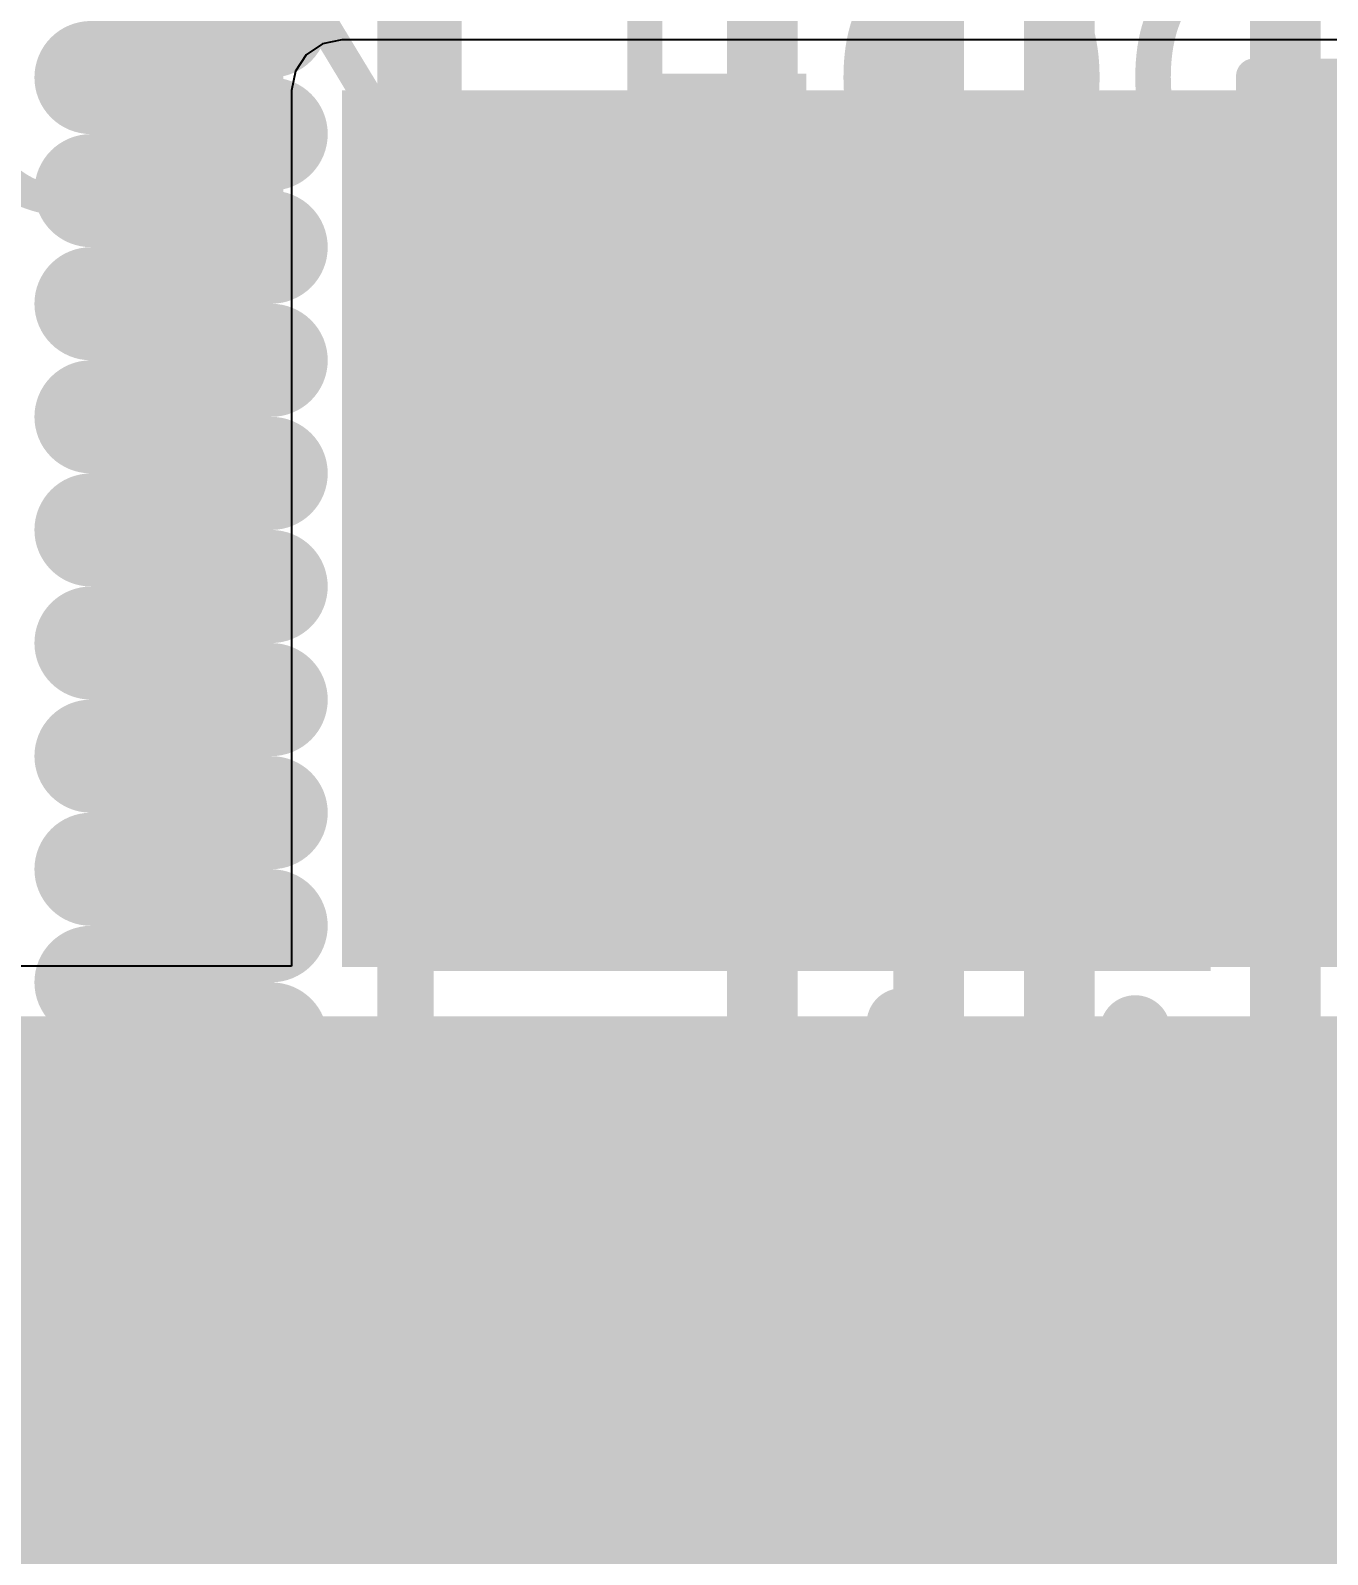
# Model space of a CAD drawing. Header units: millimetres. Extents: x -0.43 to 2.06, y -0.4 to 2.49.
# Drawn here: x 0.8464 to 1.03, y 0.9902 to 1.2058 of the extents above; entities that cross this region are included whole.
import ezdxf

# ---------------------------------------------------------------- set-up
doc = ezdxf.new("R2010")
doc.units = ezdxf.units.MM
doc.header["$MEASUREMENT"] = 0
for name, color, linetype in [('BottomLayer', 5, 'Continuous'), ('BottomOverlay', 54, 'Continuous'), ('TopLayer', 1, 'Continuous'), ('TopOverlay', 2, 'Continuous'), ('TopPaste', 8, 'Continuous'), ('TopSolder', 216, 'Continuous')]:
    doc.layers.add(name, color=color, linetype=linetype)
doc.styles.add('Arial', font='', dxfattribs={"height": 0.2})
doc.styles.get('Arial').set_extended_font_data('Arial')

# ---------------------------------------------------------------- blocks, each defined once
blk = doc.blocks.new('CASE_E_13')
at = {"layer": 'TopLayer'}
blk.add_hatch(color=1, dxfattribs=at).paths.add_polyline_path([(-0.05492, 0.05059), (0.05492, 0.05059), (0.05492, -0.05059), (-0.05492, -0.05059)])
at = {"layer": 'TopPaste'}
blk.add_hatch(color=8, dxfattribs=at).paths.add_polyline_path([(-0.05492, 0.05059), (0.05492, 0.05059), (0.05492, -0.05059), (-0.05492, -0.05059)])
at = {"layer": 'TopSolder'}
blk.add_hatch(color=216, dxfattribs=at).paths.add_polyline_path([(-0.05892, 0.05459), (0.05892, 0.05459), (0.05892, -0.05459), (-0.05892, -0.05459)])
at = {"layer": 'TopOverlay', "const_width": 0.01}
for points in [[(-0.04823, 0.092), (-0.04823, 0.063)], [(0.27677, 0.091), (-0.01523, 0.091)], [(-0.01523, 0.091), (-0.01523, 0.062)], [(-0.03123, 0.077), (-0.06423, 0.077)], [(-0.01523, -0.062), (-0.01523, -0.091)]]:
    blk.add_lwpolyline(points, dxfattribs=at)
at = {"layer": 'TopOverlay', "const_width": 0.005}
for points in [[(-0.05073, 0.092, 1), (-0.04573, 0.092, 1)], [(-0.01773, 0.091, 1), (-0.01273, 0.091, 1)], [(-0.01773, 0.091, 1), (-0.01273, 0.091, 1)], [(-0.06673, 0.077, 1), (-0.06173, 0.077, 1)], [(-0.03373, 0.077, 1), (-0.02873, 0.077, 1)], [(-0.05073, 0.063, 1), (-0.04573, 0.063, 1)], [(-0.01773, 0.062, 1), (-0.01273, 0.062, 1)], [(-0.01773, -0.062, 1), (-0.01273, -0.062, 1)]]:
    blk.add_lwpolyline(points, format="xyb", close=True, dxfattribs=at)
blk = doc.blocks.new('RES_0603_38')
at = {"layer": 'TopLayer'}
for points in [[(-0.015, 0.0175), (-0.015, -0.0175), (-0.045, -0.0175), (-0.045, 0.0175)], [(0.045, 0.0175), (0.045, -0.0175), (0.015, -0.0175), (0.015, 0.0175)]]:
    blk.add_hatch(color=1, dxfattribs=at).paths.add_polyline_path(points)
at = {"layer": 'TopPaste'}
for points in [[(-0.015, 0.0175), (-0.015, -0.0175), (-0.045, -0.0175), (-0.045, 0.0175)], [(0.045, 0.0175), (0.045, -0.0175), (0.015, -0.0175), (0.015, 0.0175)]]:
    blk.add_hatch(color=8, dxfattribs=at).paths.add_polyline_path(points)
at = {"layer": 'TopSolder'}
for points in [[(-0.011, 0.0215), (-0.011, -0.0215), (-0.049, -0.0215), (-0.049, 0.0215)], [(0.049, 0.0215), (0.049, -0.0215), (0.011, -0.0215), (0.011, 0.0215)]]:
    blk.add_hatch(color=216, dxfattribs=at).paths.add_polyline_path(points)
at = {"layer": 'TopOverlay', "const_width": 0.005}
for points in [[(0.048, 0.021), (-0.048, 0.021)], [(-0.048, 0.021), (-0.048, -0.021)], [(0.048, 0.021), (0.048, -0.021)], [(0.048, -0.021), (-0.048, -0.021)]]:
    blk.add_lwpolyline(points, dxfattribs=at)
at = {"layer": 'TopOverlay', "const_width": 0.0025}
for points in [[(-0.04925, 0.021, 1), (-0.04675, 0.021, 1)], [(-0.04925, 0.021, 1), (-0.04675, 0.021, 1)], [(0.04675, 0.021, 1), (0.04925, 0.021, 1)], [(0.04675, 0.021, 1), (0.04925, 0.021, 1)], [(-0.04925, -0.021, 1), (-0.04675, -0.021, 1)], [(-0.04925, -0.021, 1), (-0.04675, -0.021, 1)], [(0.04675, -0.021, 1), (0.04925, -0.021, 1)], [(0.04675, -0.021, 1), (0.04925, -0.021, 1)]]:
    blk.add_lwpolyline(points, format="xyb", close=True, dxfattribs=at)

msp = doc.modelspace()

# ---------------------------------------------------------------- hatches: boundary and pattern name
at = {"layer": 'TopLayer'}
for points in [[(0.89051, 1.07331), (1.06051, 1.07331), (1.06051, 1.19731), (0.89051, 1.19731)], [(0.89051, 1.07331), (1.15, 1.07331), (1.15, 1.10831), (0.89051, 1.10831)], [(0.80251, 0.919), (1.12651, 0.919), (1.12651, 1.06631), (0.80251, 1.06631)]]:
    msp.add_hatch(color=1, dxfattribs=at).paths.add_polyline_path(points)

# ---------------------------------------------------------------- linework, layer by layer
at = {"layer": 'BottomLayer'}
for points, const_width in [([(0.8995, 1.0055), (0.8995, 2.0595)], 0.008), ([(0.95, 0.989), (0.95, 1.471)], 0.01), ([(0.9735, 0.9835), (0.9735, 1.4225)], 0.01), ([(0.992, 0.96538), (0.992, 1.241)], 0.01), ([(1.024, 0.9608), (1.024, 1.234)], 0.01), ([(0.855, 1.20313), (0.8805, 1.20313)], 0.008), ([(0.855, 1.19513), (0.8805, 1.19513)], 0.008), ([(0.855, 1.18713), (0.8805, 1.18713)], 0.008), ([(0.855, 1.17913), (0.8805, 1.17913)], 0.008), ([(0.855, 1.17113), (0.8805, 1.17113)], 0.008), ([(0.855, 1.16313), (0.8805, 1.16313)], 0.008), ([(0.855, 1.15513), (0.8805, 1.15513)], 0.008), ([(0.855, 1.14713), (0.8805, 1.14713)], 0.008), ([(0.855, 1.13913), (0.8805, 1.13913)], 0.008), ([(0.855, 1.13113), (0.8805, 1.13113)], 0.008), ([(0.855, 1.12313), (0.8805, 1.12313)], 0.008), ([(0.855, 1.11513), (0.8805, 1.11513)], 0.008), ([(0.855, 1.10713), (0.8805, 1.10713)], 0.008), ([(0.855, 1.09913), (0.8805, 1.09913)], 0.008), ([(0.855, 1.09113), (0.8805, 1.09113)], 0.008), ([(0.855, 1.08313), (0.8805, 1.08313)], 0.008), ([(0.855, 1.07513), (0.8805, 1.07513)], 0.008), ([(0.855, 1.06713), (0.8805, 1.06713)], 0.008), ([(0.85488, 1.05913), (0.8805, 1.05913)], 0.008), ([(0.85488, 1.05113), (0.8805, 1.05113)], 0.008), ([(0.85261, 1.04313), (0.8805, 1.04313)], 0.008), ([(0.85261, 1.03513), (0.85481, 1.03513)], 0.008), ([(0.86281, 1.02481), (0.86281, 1.02713)], 0.008), ([(0.85313, 1.01513), (0.86281, 1.02481)], 0.008), ([(0.768, 0.93), (0.85313, 1.01513)], 0.008), ([(0.772, 0.878), (0.8995, 1.0055)], 0.008), ([(0.755, 0.794), (0.95, 0.989)], 0.01)]:
    msp.add_lwpolyline(points, dxfattribs=dict(at, const_width=const_width))
at = {"layer": 'BottomLayer', "const_width": 0.008}
for points in [[(0.8805, 1.21113, -1), (0.8805, 1.20313)], [(0.855, 1.19513, -1), (0.855, 1.20313)], [(0.8805, 1.19513, -1), (0.8805, 1.18713)], [(0.855, 1.17913, -1), (0.855, 1.18713)], [(0.8805, 1.17913, -1), (0.8805, 1.17113)], [(0.855, 1.16313, -1), (0.855, 1.17113)], [(0.8805, 1.16313, -1), (0.8805, 1.15513)], [(0.855, 1.14713, -1), (0.855, 1.15513)], [(0.8805, 1.14713, -1), (0.8805, 1.13913)], [(0.855, 1.13113, -1), (0.855, 1.13913)], [(0.8805, 1.13113, -1), (0.8805, 1.12313)], [(0.855, 1.11513, -1), (0.855, 1.12313)], [(0.8805, 1.11513, -1), (0.8805, 1.10713)], [(0.855, 1.09913, -1), (0.855, 1.10713)], [(0.8805, 1.09913, -1), (0.8805, 1.09113)], [(0.855, 1.08313, -1), (0.855, 1.09113)], [(0.8805, 1.08313, -1), (0.8805, 1.07513)], [(0.855, 1.06713, -1), (0.855, 1.07513)], [(0.8805, 1.06713, -1), (0.8805, 1.05913)], [(0.85488, 1.05113, -1), (0.85488, 1.05913)], [(0.8805, 1.05113, -1), (0.8805, 1.04313)], [(0.85261, 1.03513, -1), (0.85261, 1.04313)], [(0.85481, 1.03513, -0.414214), (0.86281, 1.02713)]]:
    msp.add_lwpolyline(points, format="xyb", dxfattribs=at)
at = {"layer": 'BottomLayer'}
for points, const_width in [([(0.853, 1.20313, 1), (0.857, 1.20313, 1)], 0.004), ([(0.853, 1.20313, 1), (0.857, 1.20313, 1)], 0.004), ([(0.8785, 1.20313, 1), (0.8825, 1.20313, 1)], 0.004), ([(0.8785, 1.20313, 1), (0.8825, 1.20313, 1)], 0.004), ([(0.853, 1.19513, 1), (0.857, 1.19513, 1)], 0.004), ([(0.853, 1.19513, 1), (0.857, 1.19513, 1)], 0.004), ([(0.8785, 1.19513, 1), (0.8825, 1.19513, 1)], 0.004), ([(0.8785, 1.19513, 1), (0.8825, 1.19513, 1)], 0.004), ([(0.853, 1.18713, 1), (0.857, 1.18713, 1)], 0.004), ([(0.853, 1.18713, 1), (0.857, 1.18713, 1)], 0.004), ([(0.8785, 1.18713, 1), (0.8825, 1.18713, 1)], 0.004), ([(0.8785, 1.18713, 1), (0.8825, 1.18713, 1)], 0.004), ([(0.853, 1.17913, 1), (0.857, 1.17913, 1)], 0.004), ([(0.853, 1.17913, 1), (0.857, 1.17913, 1)], 0.004), ([(0.8785, 1.17913, 1), (0.8825, 1.17913, 1)], 0.004), ([(0.8785, 1.17913, 1), (0.8825, 1.17913, 1)], 0.004), ([(0.853, 1.17113, 1), (0.857, 1.17113, 1)], 0.004), ([(0.853, 1.17113, 1), (0.857, 1.17113, 1)], 0.004), ([(0.8785, 1.17113, 1), (0.8825, 1.17113, 1)], 0.004), ([(0.8785, 1.17113, 1), (0.8825, 1.17113, 1)], 0.004), ([(0.853, 1.16313, 1), (0.857, 1.16313, 1)], 0.004), ([(0.853, 1.16313, 1), (0.857, 1.16313, 1)], 0.004), ([(0.8785, 1.16313, 1), (0.8825, 1.16313, 1)], 0.004), ([(0.8785, 1.16313, 1), (0.8825, 1.16313, 1)], 0.004), ([(0.853, 1.15513, 1), (0.857, 1.15513, 1)], 0.004), ([(0.853, 1.15513, 1), (0.857, 1.15513, 1)], 0.004), ([(0.8785, 1.15513, 1), (0.8825, 1.15513, 1)], 0.004), ([(0.8785, 1.15513, 1), (0.8825, 1.15513, 1)], 0.004), ([(0.853, 1.14713, 1), (0.857, 1.14713, 1)], 0.004), ([(0.853, 1.14713, 1), (0.857, 1.14713, 1)], 0.004), ([(0.8785, 1.14713, 1), (0.8825, 1.14713, 1)], 0.004), ([(0.8785, 1.14713, 1), (0.8825, 1.14713, 1)], 0.004), ([(0.853, 1.13913, 1), (0.857, 1.13913, 1)], 0.004), ([(0.853, 1.13913, 1), (0.857, 1.13913, 1)], 0.004), ([(0.8785, 1.13913, 1), (0.8825, 1.13913, 1)], 0.004), ([(0.8785, 1.13913, 1), (0.8825, 1.13913, 1)], 0.004), ([(0.853, 1.13113, 1), (0.857, 1.13113, 1)], 0.004), ([(0.853, 1.13113, 1), (0.857, 1.13113, 1)], 0.004), ([(0.8785, 1.13113, 1), (0.8825, 1.13113, 1)], 0.004), ([(0.8785, 1.13113, 1), (0.8825, 1.13113, 1)], 0.004), ([(0.853, 1.12313, 1), (0.857, 1.12313, 1)], 0.004), ([(0.853, 1.12313, 1), (0.857, 1.12313, 1)], 0.004), ([(0.8785, 1.12313, 1), (0.8825, 1.12313, 1)], 0.004), ([(0.8785, 1.12313, 1), (0.8825, 1.12313, 1)], 0.004), ([(0.853, 1.11513, 1), (0.857, 1.11513, 1)], 0.004), ([(0.853, 1.11513, 1), (0.857, 1.11513, 1)], 0.004), ([(0.8785, 1.11513, 1), (0.8825, 1.11513, 1)], 0.004), ([(0.8785, 1.11513, 1), (0.8825, 1.11513, 1)], 0.004), ([(0.853, 1.10713, 1), (0.857, 1.10713, 1)], 0.004), ([(0.853, 1.10713, 1), (0.857, 1.10713, 1)], 0.004), ([(0.8785, 1.10713, 1), (0.8825, 1.10713, 1)], 0.004), ([(0.8785, 1.10713, 1), (0.8825, 1.10713, 1)], 0.004), ([(0.853, 1.09913, 1), (0.857, 1.09913, 1)], 0.004), ([(0.853, 1.09913, 1), (0.857, 1.09913, 1)], 0.004), ([(0.8785, 1.09913, 1), (0.8825, 1.09913, 1)], 0.004), ([(0.8785, 1.09913, 1), (0.8825, 1.09913, 1)], 0.004), ([(0.853, 1.09113, 1), (0.857, 1.09113, 1)], 0.004), ([(0.853, 1.09113, 1), (0.857, 1.09113, 1)], 0.004), ([(0.8785, 1.09113, 1), (0.8825, 1.09113, 1)], 0.004), ([(0.8785, 1.09113, 1), (0.8825, 1.09113, 1)], 0.004), ([(0.853, 1.08313, 1), (0.857, 1.08313, 1)], 0.004), ([(0.853, 1.08313, 1), (0.857, 1.08313, 1)], 0.004), ([(0.8785, 1.08313, 1), (0.8825, 1.08313, 1)], 0.004), ([(0.8785, 1.08313, 1), (0.8825, 1.08313, 1)], 0.004), ([(0.853, 1.07513, 1), (0.857, 1.07513, 1)], 0.004), ([(0.853, 1.07513, 1), (0.857, 1.07513, 1)], 0.004), ([(0.8785, 1.07513, 1), (0.8825, 1.07513, 1)], 0.004), ([(0.8785, 1.07513, 1), (0.8825, 1.07513, 1)], 0.004), ([(0.853, 1.06713, 1), (0.857, 1.06713, 1)], 0.004), ([(0.853, 1.06713, 1), (0.857, 1.06713, 1)], 0.004), ([(0.8785, 1.06713, 1), (0.8825, 1.06713, 1)], 0.004), ([(0.8785, 1.06713, 1), (0.8825, 1.06713, 1)], 0.004), ([(0.85288, 1.05913, 1), (0.85688, 1.05913, 1)], 0.004), ([(0.85288, 1.05913, 1), (0.85688, 1.05913, 1)], 0.004), ([(0.8785, 1.05913, 1), (0.8825, 1.05913, 1)], 0.004), ([(0.8785, 1.05913, 1), (0.8825, 1.05913, 1)], 0.004), ([(0.85288, 1.05113, 1), (0.85688, 1.05113, 1)], 0.004), ([(0.85288, 1.05113, 1), (0.85688, 1.05113, 1)], 0.004), ([(0.8785, 1.05113, 1), (0.8825, 1.05113, 1)], 0.004), ([(0.8785, 1.05113, 1), (0.8825, 1.05113, 1)], 0.004), ([(0.85061, 1.04313, 1), (0.85461, 1.04313, 1)], 0.004), ([(0.85061, 1.04313, 1), (0.85461, 1.04313, 1)], 0.004), ([(0.8785, 1.04313, 1), (0.8825, 1.04313, 1)], 0.004), ([(0.8785, 1.04313, 1), (0.8825, 1.04313, 1)], 0.004), ([(0.85061, 1.03513, 1), (0.85461, 1.03513, 1)], 0.004), ([(0.85061, 1.03513, 1), (0.85461, 1.03513, 1)], 0.004), ([(0.85281, 1.03513, 1), (0.85681, 1.03513, 1)], 0.004), ([(0.85281, 1.03513, 1), (0.85681, 1.03513, 1)], 0.004), ([(0.86081, 1.02713, 1), (0.86481, 1.02713, 1)], 0.004), ([(0.86081, 1.02713, 1), (0.86481, 1.02713, 1)], 0.004), ([(0.86081, 1.02481, 1), (0.86481, 1.02481, 1)], 0.004), ([(0.86081, 1.02481, 1), (0.86481, 1.02481, 1)], 0.004), ([(0.85113, 1.01513, 1), (0.85513, 1.01513, 1)], 0.004), ([(0.85113, 1.01513, 1), (0.85513, 1.01513, 1)], 0.004), ([(0.8975, 1.0055, 1), (0.9015, 1.0055, 1)], 0.004), ([(0.8975, 1.0055, 1), (0.9015, 1.0055, 1)], 0.004), ([(0.9475, 0.989, 1), (0.9525, 0.989, 1)], 0.005), ([(0.9475, 0.989, 1), (0.9525, 0.989, 1)], 0.005)]:
    msp.add_lwpolyline(points, format="xyb", close=True, dxfattribs=dict(at, const_width=const_width))
at = {"layer": 'TopLayer'}
for p, q in [((0.88778, 1.2039), (0.88547, 1.20235)), ((0.89051, 1.20444), (0.88778, 1.2039)), ((1.06051, 1.20444), (0.89051, 1.20444)), ((0.88547, 1.20235), (0.88392, 1.20004)), ((0.88392, 1.20004), (0.88337, 1.19731)), ((0.88337, 1.19731), (0.88337, 1.10831)), ((0.88337, 1.10831), (0.88337, 1.07344)), ((0.88337, 1.07344), (0.83265, 1.07344))]:
    msp.add_line(p, q, dxfattribs=at)

# ---------------------------------------------------------------- block references
at = {"rotation": 180}
for name, p in [('CASE_E_13', (0.95451, 1.12731)), ('RES_0603_38', (1.06751, 1.17831))]:
    msp.add_blockref(name, p, dxfattribs=at)

# ---------------------------------------------------------------- texts
at = {"layer": 'BottomOverlay', "style": 'Arial'}
msp.add_text('ZERO CARBON FOOTPRINT', height=0.038, rotation=360, dxfattribs=at).set_placement((0.5225, 1.18))

doc.saveas('drawing.dxf')
